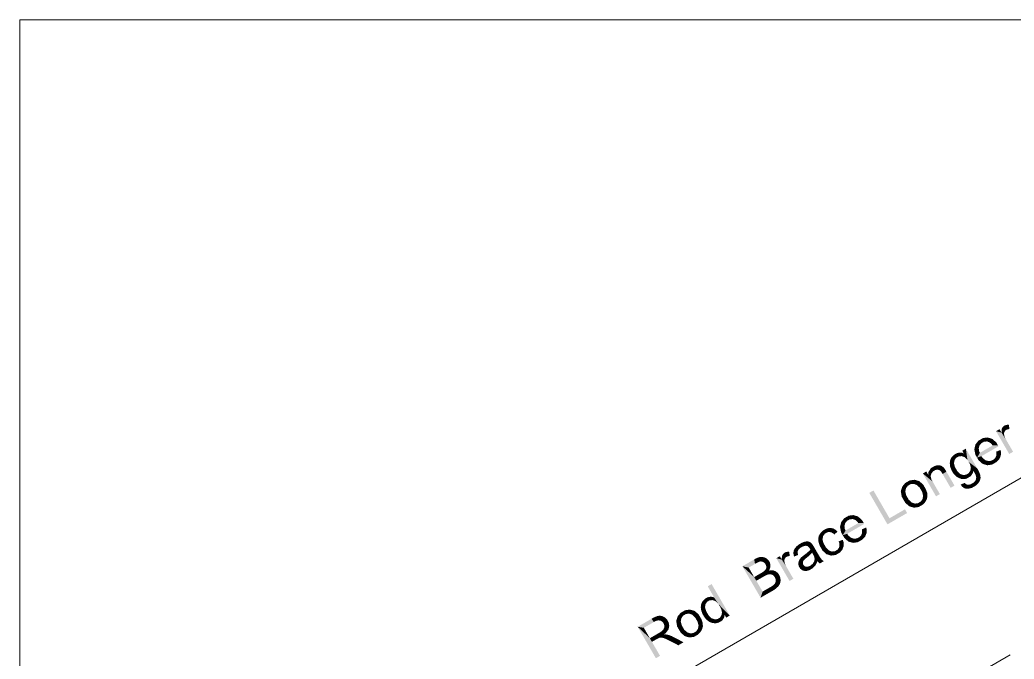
# Model space of a CAD drawing. Header units: millimetres. Extents: x 2 to 579, y 1 to 405.
# Drawn here: x 201.49 to 238.43, y 109.32 to 133.07 of the extents above; entities that cross this region are included whole.
import ezdxf

# ---------------------------------------------------------------- set-up
doc = ezdxf.new("R2010")
doc.units = ezdxf.units.MM
doc.linetypes.add('XKITLINE00', pattern=[0])
doc.layers.add('LinkedObject', color=7, linetype='Continuous', lineweight=0)

# ---------------------------------------------------------------- blocks, each defined once
blk = doc.blocks.new('*A4')
at = {"layer": 'LinkedObject'}
for points in [[(237.963, 117.738), (237.759, 117.792), (237.889, 117.867)], [(237.973, 117.883), (237.963, 117.738), (237.962, 117.797)], [(237.985, 117.909), (237.963, 117.738), (237.973, 117.883)], [(238.115, 117.825), (237.963, 117.738), (237.985, 117.909)], [(237.998, 117.936), (238.139, 117.838), (237.985, 117.909)], [(237.985, 117.909), (238.139, 117.838), (238.115, 117.825)], [(238.035, 117.977), (238.139, 117.838), (237.998, 117.936)], [(238.06, 117.991), (238.139, 117.838), (238.035, 117.977)], [(238.183, 118.031), (238.06, 117.991), (238.097, 118.012)], [(238.234, 118.03), (238.06, 117.991), (238.183, 118.031)], [(238.226, 117.868), (238.06, 117.991), (238.234, 118.03)], [(238.06, 117.991), (238.165, 117.853), (238.139, 117.838)], [(238.165, 117.853), (238.06, 117.991), (238.226, 117.868)], [(238.226, 117.868), (238.234, 118.03), (238.261, 117.868)], [(237.189, 117.487), (236.972, 117.205), (237.102, 117.437)], [(237.209, 117.341), (236.972, 117.205), (237.189, 117.487)], [(237.446, 117.559), (237.189, 117.487), (237.274, 117.537)], [(237.533, 117.532), (237.189, 117.487), (237.446, 117.559)], [(237.426, 117.411), (237.189, 117.487), (237.533, 117.532)], [(237.189, 117.487), (237.313, 117.402), (237.258, 117.37)], [(237.313, 117.402), (237.189, 117.487), (237.426, 117.411)], [(237.209, 117.341), (237.189, 117.487), (237.258, 117.37)], [(237.426, 117.411), (237.533, 117.532), (237.484, 117.39)], [(237.533, 117.532), (237.522, 117.376), (237.484, 117.39)], [(237.522, 117.376), (237.533, 117.532), (237.595, 117.311)], [(237.768, 117.374), (237.533, 117.532), (237.62, 117.505)], [(237.595, 117.311), (237.533, 117.532), (237.768, 117.374)], [(237.759, 117.792), (237.963, 117.738), (238.249, 116.944)], [(238.081, 117.786), (237.963, 117.738), (238.115, 117.825)], [(238.071, 117.761), (237.963, 117.738), (238.081, 117.786)], [(238.061, 117.736), (237.963, 117.738), (238.071, 117.761)], [(237.963, 117.738), (238.136, 117.471), (238.392, 117.027)], [(238.136, 117.471), (237.963, 117.738), (238.11, 117.516)], [(238.11, 117.516), (237.963, 117.738), (238.073, 117.607)], [(238.073, 117.607), (237.963, 117.738), (238.063, 117.652)], [(238.063, 117.652), (237.963, 117.738), (238.057, 117.682)], [(238.057, 117.682), (237.963, 117.738), (238.061, 117.736)], [(238.249, 116.944), (237.963, 117.738), (238.392, 117.027)], [(236.636, 117.143), (236.564, 116.964), (236.504, 117.067)], [(236.696, 116.729), (236.564, 116.964), (236.636, 117.143)], [(236.741, 116.652), (236.636, 117.143), (237.059, 116.411)], [(236.696, 116.729), (236.636, 117.143), (236.741, 116.652)], [(236.972, 117.205), (236.992, 116.916), (236.951, 117.114)], [(237.102, 117.437), (236.972, 117.205), (236.993, 117.296)], [(237.145, 117.26), (236.972, 117.205), (237.209, 117.341)], [(237.131, 117.208), (236.972, 117.205), (237.145, 117.26)], [(236.972, 117.205), (237.131, 117.208), (237.116, 117.155)], [(237.116, 117.155), (236.992, 116.916), (236.972, 117.205)], [(237.13, 117.045), (236.992, 116.916), (237.116, 117.155)], [(237.832, 117.262), (237.054, 116.81), (237.829, 117.269)], [(237.158, 116.988), (237.829, 117.269), (237.054, 116.81)], [(237.843, 117.243), (237.054, 116.81), (237.832, 117.262)], [(237.85, 117.23), (237.054, 116.81), (237.843, 117.243)], [(237.218, 116.865), (237.054, 116.81), (237.85, 117.23)], [(237.631, 117.261), (237.829, 117.269), (237.158, 116.988)], [(237.595, 117.311), (237.768, 117.374), (237.631, 117.261)], [(237.829, 117.269), (237.631, 117.261), (237.768, 117.374)], [(237.922, 117.096), (237.773, 116.973), (237.763, 117.028)], [(237.767, 116.882), (237.922, 117.096), (237.936, 116.882)], [(237.773, 116.973), (237.922, 117.096), (237.767, 116.882)], [(237.936, 116.882), (237.922, 117.096), (237.942, 117.021)], [(236.057, 116.722), (236.208, 116.658), (236.04, 116.606)], [(236.219, 116.716), (236.057, 116.722), (236.083, 116.774)], [(236.208, 116.658), (236.057, 116.722), (236.219, 116.716)], [(236.108, 116.826), (236.277, 116.801), (236.083, 116.774)], [(236.083, 116.774), (236.277, 116.801), (236.219, 116.716)], [(236.19, 116.91), (236.277, 116.801), (236.108, 116.826)], [(236.246, 116.943), (236.277, 116.801), (236.19, 116.91)], [(236.48, 116.996), (236.246, 116.943), (236.321, 116.986)], [(236.564, 116.964), (236.246, 116.943), (236.48, 116.996)], [(236.479, 116.866), (236.246, 116.943), (236.564, 116.964)], [(236.246, 116.943), (236.374, 116.857), (236.325, 116.829)], [(236.374, 116.857), (236.246, 116.943), (236.479, 116.866)], [(236.277, 116.801), (236.246, 116.943), (236.325, 116.829)], [(236.479, 116.866), (236.564, 116.964), (236.537, 116.846)], [(236.537, 116.846), (236.564, 116.964), (236.594, 116.827)], [(236.594, 116.827), (236.564, 116.964), (236.696, 116.729)], [(236.992, 116.916), (237.13, 117.045), (237.158, 116.988)], [(237.158, 116.988), (237.054, 116.81), (236.992, 116.916)], [(237.263, 116.798), (237.054, 116.81), (237.218, 116.865)], [(237.054, 116.81), (237.348, 116.552), (237.114, 116.706)], [(237.263, 116.798), (237.348, 116.552), (237.054, 116.81)], [(237.364, 116.714), (237.348, 116.552), (237.263, 116.798)], [(237.64, 116.725), (237.709, 116.607), (237.587, 116.695)], [(237.68, 116.748), (237.709, 116.607), (237.64, 116.725)], [(237.68, 116.748), (237.909, 116.819), (237.709, 116.607)], [(237.735, 116.808), (237.909, 116.819), (237.68, 116.748)], [(237.709, 116.607), (237.909, 116.819), (237.782, 116.65)], [(237.751, 116.845), (237.936, 116.882), (237.735, 116.808)], [(237.909, 116.819), (237.735, 116.808), (237.936, 116.882)], [(237.767, 116.882), (237.936, 116.882), (237.751, 116.845)], [(237.782, 116.65), (237.909, 116.819), (237.883, 116.756)], [(235.427, 116.469), (235.245, 116.271), (235.339, 116.418)], [(235.422, 116.301), (235.245, 116.271), (235.427, 116.469)], [(235.422, 116.301), (235.427, 116.469), (235.468, 116.327)], [(235.465, 116.491), (235.554, 116.36), (235.427, 116.469)], [(235.427, 116.469), (235.554, 116.36), (235.496, 116.344)], [(235.468, 116.327), (235.427, 116.469), (235.496, 116.344)], [(235.543, 116.518), (235.554, 116.36), (235.465, 116.491)], [(235.583, 116.522), (235.554, 116.36), (235.543, 116.518)], [(235.554, 116.36), (235.583, 116.522), (235.582, 116.359)], [(235.583, 116.522), (235.611, 116.358), (235.582, 116.359)], [(235.692, 116.519), (235.583, 116.522), (235.623, 116.527)], [(235.721, 116.506), (235.583, 116.522), (235.692, 116.519)], [(235.661, 116.341), (235.583, 116.522), (235.721, 116.506)], [(235.611, 116.358), (235.583, 116.522), (235.661, 116.341)], [(235.721, 116.506), (235.682, 116.324), (235.661, 116.341)], [(235.749, 116.493), (235.682, 116.324), (235.721, 116.506)], [(235.802, 116.452), (235.682, 116.324), (235.749, 116.493)], [(235.682, 116.324), (235.802, 116.452), (235.703, 116.307)], [(235.703, 116.307), (235.802, 116.452), (235.826, 116.425)], [(235.826, 116.425), (235.749, 116.246), (235.703, 116.307)], [(235.842, 116.408), (235.749, 116.246), (235.826, 116.425)], [(235.886, 116.34), (235.749, 116.246), (235.842, 116.408)], [(236.04, 116.606), (236.208, 116.658), (236.047, 116.542)], [(236.047, 116.542), (236.208, 116.658), (236.197, 116.599)], [(236.197, 116.599), (236.133, 116.293), (236.047, 116.542)], [(236.047, 116.542), (236.133, 116.293), (236.055, 116.478)], [(236.055, 116.478), (236.133, 116.293), (236.098, 116.353)], [(236.23, 116.465), (236.133, 116.293), (236.197, 116.599)], [(236.133, 116.293), (236.23, 116.465), (236.274, 116.388)], [(236.322, 116.305), (236.133, 116.293), (236.274, 116.388)], [(236.741, 116.652), (237.059, 116.411), (236.788, 116.57)], [(236.788, 116.57), (237.059, 116.411), (236.823, 116.432)], [(236.812, 116.374), (236.916, 116.322), (236.8, 116.317)], [(236.823, 116.432), (236.916, 116.322), (236.812, 116.374)], [(236.823, 116.432), (237.059, 116.411), (236.916, 116.322)], [(237.059, 116.411), (236.956, 116.252), (236.916, 116.322)], [(237.116, 116.312), (236.956, 116.252), (237.059, 116.411)], [(237.114, 116.706), (237.348, 116.552), (237.261, 116.577)], [(237.348, 116.552), (237.364, 116.714), (237.436, 116.526)], [(237.421, 116.697), (237.436, 116.526), (237.364, 116.714)], [(237.478, 116.681), (237.436, 116.526), (237.421, 116.697)], [(237.478, 116.681), (237.709, 116.607), (237.436, 116.526)], [(237.436, 116.526), (237.709, 116.607), (237.616, 116.554)], [(237.587, 116.695), (237.709, 116.607), (237.478, 116.681)], [(234.727, 115.988), (234.464, 115.912), (234.551, 115.963)], [(234.815, 115.963), (234.464, 115.912), (234.727, 115.988)], [(235.238, 116.174), (235.039, 116.22), (235.169, 116.295)], [(235.039, 116.22), (235.405, 115.918), (235.529, 115.372)], [(235.405, 115.918), (235.039, 116.22), (235.358, 116)], [(235.327, 116.129), (235.039, 116.22), (235.238, 116.174)], [(235.358, 116), (235.039, 116.22), (235.327, 116.129)], [(235.245, 116.271), (235.36, 116.226), (235.238, 116.174)], [(235.238, 116.174), (235.36, 116.226), (235.327, 116.129)], [(235.36, 116.226), (235.245, 116.271), (235.422, 116.301)], [(235.886, 116.34), (235.774, 116.202), (235.749, 116.246)], [(235.915, 116.29), (235.774, 116.202), (235.886, 116.34)], [(235.774, 116.202), (235.915, 116.29), (236.072, 115.687)], [(236.072, 115.687), (235.915, 116.29), (236.216, 115.77)], [(236.322, 116.305), (236.403, 116.046), (236.133, 116.293)], [(236.133, 116.293), (236.403, 116.046), (236.184, 116.205)], [(236.184, 116.205), (236.403, 116.046), (236.319, 116.081)], [(236.425, 116.203), (236.403, 116.046), (236.322, 116.305)], [(236.403, 116.046), (236.425, 116.203), (236.48, 116.184)], [(236.536, 116.164), (236.403, 116.046), (236.48, 116.184)], [(236.536, 116.164), (236.746, 116.076), (236.403, 116.046)], [(236.403, 116.046), (236.746, 116.076), (236.487, 116.01)], [(236.487, 116.01), (236.746, 116.076), (236.659, 116.025)], [(236.64, 116.174), (236.746, 116.076), (236.536, 116.164)], [(236.746, 116.076), (236.64, 116.174), (236.69, 116.203)], [(236.74, 116.231), (236.746, 116.076), (236.69, 116.203)], [(236.916, 116.322), (236.74, 116.231), (236.8, 116.317)], [(236.901, 116.239), (236.74, 116.231), (236.916, 116.322)], [(236.816, 116.116), (236.74, 116.231), (236.901, 116.239)], [(236.746, 116.076), (236.74, 116.231), (236.816, 116.116)], [(236.956, 116.252), (237.116, 116.312), (237.004, 116.158)], [(237.018, 116.015), (237.129, 115.904), (237.002, 115.979)], [(237.004, 116.158), (237.116, 116.312), (237.177, 116.161)], [(237.004, 116.158), (237.177, 116.161), (237.011, 116.133)], [(237.011, 116.133), (237.177, 116.161), (237.022, 116.091)], [(237.181, 116.108), (237.018, 116.015), (237.022, 116.091)], [(237.184, 116.055), (237.018, 116.015), (237.181, 116.108)], [(237.158, 115.953), (237.018, 116.015), (237.184, 116.055)], [(237.129, 115.904), (237.018, 116.015), (237.158, 115.953)], [(237.022, 116.091), (237.177, 116.161), (237.181, 116.108)], [(234.252, 115.665), (234.323, 115.241), (234.22, 115.57)], [(234.464, 115.912), (234.252, 115.665), (234.386, 115.867)], [(234.479, 115.762), (234.252, 115.665), (234.464, 115.912)], [(234.386, 115.867), (234.252, 115.665), (234.28, 115.743)], [(234.413, 115.67), (234.252, 115.665), (234.479, 115.762)], [(234.252, 115.665), (234.413, 115.67), (234.401, 115.61)], [(234.389, 115.549), (234.323, 115.241), (234.252, 115.665)], [(234.389, 115.549), (234.252, 115.665), (234.401, 115.61)], [(234.698, 115.835), (234.464, 115.912), (234.815, 115.963)], [(234.464, 115.912), (234.586, 115.824), (234.533, 115.793)], [(234.586, 115.824), (234.464, 115.912), (234.698, 115.835)], [(234.479, 115.762), (234.464, 115.912), (234.533, 115.793)], [(234.698, 115.835), (234.815, 115.963), (234.757, 115.815)], [(234.815, 115.963), (234.816, 115.795), (234.757, 115.815)], [(235.05, 115.812), (234.815, 115.963), (234.904, 115.938)], [(235.109, 115.711), (234.815, 115.963), (235.05, 115.812)], [(234.92, 115.697), (234.815, 115.963), (235.109, 115.711)], [(234.816, 115.795), (234.815, 115.963), (234.92, 115.697)], [(234.92, 115.697), (235.109, 115.711), (234.966, 115.618)], [(235.109, 115.711), (235.014, 115.535), (234.966, 115.618)], [(235.014, 115.535), (235.109, 115.711), (235.05, 115.391)], [(235.05, 115.391), (235.109, 115.711), (235.208, 115.425)], [(235.206, 115.486), (235.109, 115.711), (235.156, 115.629)], [(235.208, 115.425), (235.109, 115.711), (235.206, 115.486)], [(235.529, 115.372), (235.405, 115.918), (235.672, 115.455)], [(236.624, 115.842), (236.449, 115.812), (236.601, 115.872)], [(236.449, 115.812), (236.624, 115.842), (236.487, 115.743)], [(236.487, 115.743), (236.624, 115.842), (236.592, 115.666)], [(236.592, 115.666), (236.624, 115.842), (236.658, 115.659)], [(236.658, 115.659), (236.624, 115.842), (236.675, 115.809)], [(236.703, 115.806), (236.658, 115.659), (236.675, 115.809)], [(236.741, 115.802), (236.658, 115.659), (236.703, 115.806)], [(236.741, 115.802), (236.942, 115.732), (236.658, 115.659)], [(236.658, 115.659), (236.942, 115.732), (236.724, 115.652)], [(236.724, 115.652), (236.942, 115.732), (236.866, 115.688)], [(236.826, 115.824), (236.942, 115.732), (236.741, 115.802)], [(236.942, 115.732), (236.826, 115.824), (236.872, 115.851)], [(236.921, 115.88), (236.942, 115.732), (236.872, 115.851)], [(236.987, 115.944), (237.129, 115.904), (236.921, 115.88)], [(236.921, 115.88), (237.129, 115.904), (236.942, 115.732)], [(236.942, 115.732), (237.129, 115.904), (237.005, 115.769)], [(237.129, 115.904), (236.987, 115.944), (237.002, 115.979)], [(237.005, 115.769), (237.129, 115.904), (237.099, 115.855)], [(233.205, 115.589), (233.726, 114.331), (233.051, 115.5)], [(233.801, 114.558), (233.726, 114.331), (233.205, 115.589)], [(234.22, 115.57), (234.323, 115.241), (234.255, 115.358)], [(234.423, 115.407), (234.323, 115.241), (234.389, 115.549)], [(234.323, 115.241), (234.423, 115.407), (234.47, 115.326)], [(234.517, 115.244), (234.323, 115.241), (234.47, 115.326)], [(234.517, 115.244), (234.622, 114.976), (234.323, 115.241)], [(234.623, 115.143), (234.622, 114.976), (234.517, 115.244)], [(235.15, 115.198), (234.961, 115.177), (235.026, 115.268)], [(235.038, 115.33), (235.182, 115.25), (235.026, 115.268)], [(235.026, 115.268), (235.182, 115.25), (235.15, 115.198)], [(235.208, 115.425), (235.038, 115.33), (235.05, 115.391)], [(235.211, 115.364), (235.038, 115.33), (235.208, 115.425)], [(235.182, 115.25), (235.038, 115.33), (235.211, 115.364)], [(234.456, 114.752), (233.801, 114.558), (234.376, 114.89)], [(234.323, 115.241), (234.622, 114.976), (234.385, 115.134)], [(234.385, 115.134), (234.622, 114.976), (234.535, 115.001)], [(234.622, 114.976), (234.623, 115.143), (234.682, 115.123)], [(234.741, 115.103), (234.622, 114.976), (234.682, 115.123)], [(234.741, 115.103), (234.975, 115.028), (234.622, 114.976)], [(234.622, 114.976), (234.975, 115.028), (234.71, 114.95)], [(234.71, 114.95), (234.975, 115.028), (234.887, 114.976)], [(234.853, 115.115), (234.975, 115.028), (234.741, 115.103)], [(234.975, 115.028), (234.853, 115.115), (234.907, 115.146)], [(234.961, 115.177), (234.975, 115.028), (234.907, 115.146)], [(235.118, 115.145), (234.961, 115.177), (235.15, 115.198)], [(235.031, 115.06), (234.961, 115.177), (235.118, 115.145)], [(234.975, 115.028), (234.961, 115.177), (235.031, 115.06)], [(232.201, 114.604), (231.984, 114.322), (232.113, 114.554)], [(232.221, 114.458), (231.984, 114.322), (232.201, 114.604)], [(232.113, 114.554), (231.984, 114.322), (232.005, 114.412)], [(232.457, 114.676), (232.201, 114.604), (232.285, 114.653)], [(232.545, 114.649), (232.201, 114.604), (232.457, 114.676)], [(232.437, 114.528), (232.201, 114.604), (232.545, 114.649)], [(232.201, 114.604), (232.324, 114.518), (232.27, 114.487)], [(232.324, 114.518), (232.201, 114.604), (232.437, 114.528)], [(232.221, 114.458), (232.201, 114.604), (232.27, 114.487)], [(232.437, 114.528), (232.545, 114.649), (232.495, 114.507)], [(232.545, 114.649), (232.533, 114.493), (232.495, 114.507)], [(232.533, 114.493), (232.545, 114.649), (232.606, 114.428)], [(232.78, 114.491), (232.545, 114.649), (232.632, 114.622)], [(232.606, 114.428), (232.545, 114.649), (232.78, 114.491)], [(233.726, 114.331), (233.801, 114.558), (234.456, 114.752)], [(231.581, 114.2), (231.38, 114.13), (231.448, 114.17)], [(231.645, 114.19), (231.38, 114.13), (231.581, 114.2)], [(231.563, 114.049), (231.38, 114.13), (231.645, 114.19)], [(231.563, 114.049), (231.645, 114.19), (231.601, 114.042)], [(231.645, 114.19), (231.638, 114.035), (231.601, 114.042)], [(231.638, 114.035), (231.645, 114.19), (231.711, 113.991)], [(231.823, 114.113), (231.645, 114.19), (231.709, 114.18)], [(231.872, 114.056), (231.645, 114.19), (231.823, 114.113)], [(231.711, 113.991), (231.645, 114.19), (231.872, 114.056)], [(231.984, 114.322), (232.004, 114.033), (231.963, 114.231)], [(232.157, 114.377), (231.984, 114.322), (232.221, 114.458)], [(232.142, 114.325), (231.984, 114.322), (232.157, 114.377)], [(231.984, 114.322), (232.142, 114.325), (232.128, 114.272)], [(232.128, 114.272), (232.004, 114.033), (231.984, 114.322)], [(232.141, 114.162), (232.004, 114.033), (232.128, 114.272)], [(232.004, 114.033), (232.141, 114.162), (232.17, 114.105)], [(232.844, 114.379), (232.066, 113.926), (232.84, 114.386)], [(232.17, 114.105), (232.84, 114.386), (232.066, 113.926)], [(232.855, 114.36), (232.066, 113.926), (232.844, 114.379)], [(232.861, 114.347), (232.066, 113.926), (232.855, 114.36)], [(232.23, 113.982), (232.066, 113.926), (232.861, 114.347)], [(232.642, 114.378), (232.84, 114.386), (232.17, 114.105)], [(232.606, 114.428), (232.78, 114.491), (232.642, 114.378)], [(232.84, 114.386), (232.642, 114.378), (232.78, 114.491)], [(232.934, 114.213), (232.784, 114.09), (232.774, 114.145)], [(232.778, 113.998), (232.934, 114.213), (232.947, 113.999)], [(232.784, 114.09), (232.934, 114.213), (232.778, 113.998)], [(232.947, 113.999), (232.934, 114.213), (232.954, 114.137)], [(231.176, 113.909), (231.323, 113.836), (231.152, 113.792)], [(231.152, 113.792), (231.323, 113.836), (231.159, 113.728)], [(231.159, 113.728), (231.323, 113.836), (231.311, 113.777)], [(231.311, 113.777), (231.252, 113.462), (231.159, 113.728)], [(231.334, 113.894), (231.176, 113.909), (231.208, 113.962)], [(231.323, 113.836), (231.176, 113.909), (231.334, 113.894)], [(231.239, 114.014), (231.399, 113.984), (231.208, 113.962)], [(231.208, 113.962), (231.399, 113.984), (231.334, 113.894)], [(231.325, 114.098), (231.399, 113.984), (231.239, 114.014)], [(231.348, 113.635), (231.252, 113.462), (231.311, 113.777)], [(231.38, 114.13), (231.399, 113.984), (231.325, 114.098)], [(231.38, 114.13), (231.489, 114.036), (231.453, 114.015)], [(231.489, 114.036), (231.38, 114.13), (231.563, 114.049)], [(231.399, 113.984), (231.38, 114.13), (231.453, 114.015)], [(231.711, 113.991), (231.872, 114.056), (231.745, 113.954)], [(232.17, 114.105), (232.066, 113.926), (232.004, 114.033)], [(232.274, 113.915), (232.066, 113.926), (232.23, 113.982)], [(232.066, 113.926), (232.36, 113.668), (232.125, 113.823)], [(232.274, 113.915), (232.36, 113.668), (232.066, 113.926)], [(232.125, 113.823), (232.36, 113.668), (232.272, 113.694)], [(232.375, 113.831), (232.36, 113.668), (232.274, 113.915)], [(232.36, 113.668), (232.375, 113.831), (232.447, 113.643)], [(232.432, 113.814), (232.447, 113.643), (232.375, 113.831)], [(232.489, 113.797), (232.447, 113.643), (232.432, 113.814)], [(232.489, 113.797), (232.72, 113.724), (232.447, 113.643)], [(232.599, 113.812), (232.72, 113.724), (232.489, 113.797)], [(232.652, 113.842), (232.72, 113.724), (232.599, 113.812)], [(232.691, 113.865), (232.72, 113.724), (232.652, 113.842)], [(232.691, 113.865), (232.921, 113.936), (232.72, 113.724)], [(232.747, 113.925), (232.921, 113.936), (232.691, 113.865)], [(232.72, 113.724), (232.921, 113.936), (232.794, 113.767)], [(232.762, 113.962), (232.947, 113.999), (232.747, 113.925)], [(232.921, 113.936), (232.747, 113.925), (232.947, 113.999)], [(232.778, 113.998), (232.947, 113.999), (232.762, 113.962)], [(232.794, 113.767), (232.921, 113.936), (232.894, 113.873)], [(230.28, 113.435), (230.421, 113.393), (230.242, 113.355)], [(230.313, 113.474), (230.421, 113.393), (230.28, 113.435)], [(230.433, 113.583), (230.313, 113.474), (230.346, 113.512)], [(230.485, 113.454), (230.313, 113.474), (230.433, 113.583)], [(230.421, 113.393), (230.313, 113.474), (230.485, 113.454)], [(230.488, 113.614), (230.59, 113.514), (230.433, 113.583)], [(230.485, 113.454), (230.433, 113.583), (230.536, 113.483)], [(230.536, 113.483), (230.433, 113.583), (230.59, 113.514)], [(230.679, 113.691), (230.488, 113.614), (230.638, 113.684)], [(230.686, 113.537), (230.488, 113.614), (230.679, 113.691)], [(230.638, 113.684), (230.488, 113.614), (230.542, 113.646)], [(230.59, 113.514), (230.488, 113.614), (230.686, 113.537)], [(230.789, 113.694), (230.679, 113.691), (230.72, 113.698)], [(230.816, 113.684), (230.679, 113.691), (230.789, 113.694)], [(230.686, 113.537), (230.679, 113.691), (230.727, 113.529)], [(230.727, 113.529), (230.679, 113.691), (230.758, 113.523)], [(230.679, 113.691), (230.814, 113.473), (230.758, 113.523)], [(230.816, 113.684), (230.814, 113.473), (230.679, 113.691)], [(230.843, 113.674), (230.814, 113.473), (230.816, 113.684)], [(230.893, 113.638), (230.814, 113.473), (230.843, 113.674)], [(230.917, 113.612), (230.814, 113.473), (230.893, 113.638)], [(230.814, 113.473), (230.917, 113.612), (230.931, 113.596)], [(230.814, 113.473), (230.931, 113.596), (230.839, 113.429)], [(230.839, 113.429), (230.931, 113.596), (230.841, 113.425)], [(230.841, 113.425), (230.931, 113.596), (230.852, 113.406)], [(230.852, 113.406), (230.931, 113.596), (230.86, 113.391)], [(230.86, 113.391), (230.931, 113.596), (230.925, 113.279)], [(230.973, 113.532), (230.925, 113.279), (230.931, 113.596)], [(231.001, 113.484), (230.925, 113.279), (230.973, 113.532)], [(231.001, 113.484), (230.955, 113.226), (230.925, 113.279)], [(231.111, 113.293), (230.955, 113.226), (231.001, 113.484)], [(231.159, 113.728), (231.252, 113.462), (231.166, 113.663)], [(231.166, 113.663), (231.252, 113.462), (231.212, 113.53)], [(231.252, 113.462), (231.348, 113.635), (231.397, 113.551)], [(231.446, 113.465), (231.252, 113.462), (231.397, 113.551)], [(231.446, 113.465), (231.546, 113.197), (231.252, 113.462)], [(231.252, 113.462), (231.546, 113.197), (231.313, 113.356)], [(231.551, 113.36), (231.546, 113.197), (231.446, 113.465)], [(231.862, 113.386), (232.076, 113.462), (231.89, 113.245)], [(231.918, 113.453), (232.076, 113.462), (231.862, 113.386)], [(231.89, 113.245), (232.076, 113.462), (231.96, 113.285)], [(232.063, 113.759), (231.934, 113.638), (231.91, 113.696)], [(232.076, 113.462), (231.918, 113.453), (231.931, 113.495)], [(231.944, 113.537), (232.076, 113.462), (231.931, 113.495)], [(231.934, 113.638), (232.063, 113.759), (231.944, 113.537)], [(231.944, 113.537), (232.063, 113.759), (232.076, 113.462)], [(231.96, 113.285), (232.076, 113.462), (232.053, 113.393)], [(232.1, 113.531), (232.063, 113.759), (232.093, 113.679)], [(232.076, 113.462), (232.063, 113.759), (232.1, 113.531)], [(232.447, 113.643), (232.72, 113.724), (232.627, 113.67)], [(228.804, 112.861), (228.336, 112.774), (228.775, 113.028)], [(228.842, 113.067), (228.961, 112.941), (228.775, 113.028)], [(228.775, 113.028), (228.961, 112.941), (228.867, 112.897)], [(228.804, 112.861), (228.775, 113.028), (228.867, 112.897)], [(228.959, 113.111), (228.961, 112.941), (228.842, 113.067)], [(229.022, 112.954), (228.959, 113.111), (229.01, 113.117)], [(228.961, 112.941), (228.959, 113.111), (228.992, 112.948)], [(228.992, 112.948), (228.959, 113.111), (229.022, 112.954)], [(229.061, 113.122), (229.08, 112.947), (229.01, 113.117)], [(229.01, 113.117), (229.08, 112.947), (229.022, 112.954)], [(229.156, 113.104), (229.08, 112.947), (229.061, 113.122)], [(229.2, 113.081), (229.08, 112.947), (229.156, 113.104)], [(229.08, 112.947), (229.2, 113.081), (229.106, 112.933)], [(229.2, 113.081), (229.133, 112.919), (229.106, 112.933)], [(229.133, 112.919), (229.2, 113.081), (229.177, 112.876)], [(229.177, 112.876), (229.2, 113.081), (229.335, 112.953)], [(229.312, 112.993), (229.2, 113.081), (229.244, 113.057)], [(229.335, 112.953), (229.2, 113.081), (229.312, 112.993)], [(229.801, 113.021), (229.597, 113.074), (229.727, 113.149)], [(229.597, 113.074), (229.801, 113.021), (230.087, 112.227)], [(229.811, 113.166), (229.801, 113.021), (229.8, 113.08)], [(229.823, 113.192), (229.801, 113.021), (229.811, 113.166)], [(229.953, 113.107), (229.801, 113.021), (229.823, 113.192)], [(229.92, 113.069), (229.801, 113.021), (229.953, 113.107)], [(229.909, 113.044), (229.801, 113.021), (229.92, 113.069)], [(229.899, 113.019), (229.801, 113.021), (229.909, 113.044)], [(229.836, 113.218), (229.977, 113.121), (229.823, 113.192)], [(229.823, 113.192), (229.977, 113.121), (229.953, 113.107)], [(229.874, 113.259), (229.977, 113.121), (229.836, 113.218)], [(229.899, 113.274), (229.977, 113.121), (229.874, 113.259)], [(230.021, 113.314), (229.899, 113.274), (229.935, 113.295)], [(230.072, 113.313), (229.899, 113.274), (230.021, 113.314)], [(230.064, 113.151), (229.899, 113.274), (230.072, 113.313)], [(229.899, 113.274), (230.003, 113.136), (229.977, 113.121)], [(230.003, 113.136), (229.899, 113.274), (230.064, 113.151)], [(230.064, 113.151), (230.072, 113.313), (230.099, 113.151)], [(230.236, 113.315), (230.257, 113.133), (230.23, 113.275)], [(230.23, 113.275), (230.257, 113.133), (230.24, 113.184)], [(230.407, 113.362), (230.236, 113.315), (230.421, 113.393)], [(230.242, 113.355), (230.421, 113.393), (230.236, 113.315)], [(230.393, 113.33), (230.236, 113.315), (230.407, 113.362)], [(230.393, 113.33), (230.257, 113.133), (230.236, 113.315)], [(230.394, 113.247), (230.257, 113.133), (230.393, 113.33)], [(230.257, 113.133), (230.394, 113.247), (230.408, 113.196)], [(230.494, 113.074), (230.6, 112.97), (230.456, 113.021)], [(230.518, 113.099), (230.6, 112.97), (230.494, 113.074)], [(230.536, 113.117), (230.628, 113.007), (230.518, 113.099)], [(230.6, 112.97), (230.518, 113.099), (230.614, 112.989)], [(230.614, 112.989), (230.518, 113.099), (230.628, 113.007)], [(230.593, 113.164), (230.682, 113.058), (230.536, 113.117)], [(230.536, 113.117), (230.682, 113.058), (230.628, 113.007)], [(230.633, 113.194), (230.722, 113.09), (230.593, 113.164)], [(230.593, 113.164), (230.722, 113.09), (230.682, 113.058)], [(230.714, 113.255), (230.794, 113.146), (230.633, 113.194)], [(230.633, 113.194), (230.794, 113.146), (230.722, 113.09)], [(230.827, 113.353), (230.925, 113.279), (230.714, 113.255)], [(230.714, 113.255), (230.925, 113.279), (230.794, 113.146)], [(230.794, 113.146), (230.925, 113.279), (230.896, 113.241)], [(230.86, 113.391), (230.925, 113.279), (230.827, 113.353)], [(231.111, 113.293), (230.983, 113.179), (230.955, 113.226)], [(231.247, 113.069), (231.123, 112.965), (230.978, 112.915)], [(231, 112.952), (231.247, 113.069), (230.978, 112.915)], [(230.983, 113.179), (231.111, 113.293), (231.013, 113.1)], [(231, 112.952), (231.169, 113.193), (231.247, 113.069)], [(231.018, 113.029), (231.169, 113.193), (231, 112.952)], [(231.013, 113.1), (231.111, 113.293), (231.169, 113.193)], [(231.169, 113.193), (231.015, 113.069), (231.013, 113.1)], [(231.015, 113.069), (231.169, 113.193), (231.018, 113.029)], [(231.123, 112.965), (231.247, 113.069), (231.143, 112.937)], [(231.143, 112.937), (231.247, 113.069), (231.267, 113.045)], [(231.267, 113.045), (231.188, 112.893), (231.143, 112.937)], [(231.287, 113.021), (231.188, 112.893), (231.267, 113.045)], [(231.313, 113.356), (231.546, 113.197), (231.46, 113.223)], [(231.546, 113.197), (231.551, 113.36), (231.605, 113.341)], [(231.66, 113.321), (231.546, 113.197), (231.605, 113.341)], [(231.66, 113.321), (231.89, 113.245), (231.546, 113.197)], [(231.546, 113.197), (231.89, 113.245), (231.631, 113.171)], [(231.631, 113.171), (231.89, 113.245), (231.804, 113.194)], [(231.768, 113.331), (231.89, 113.245), (231.66, 113.321)], [(231.89, 113.245), (231.768, 113.331), (231.82, 113.362)], [(231.862, 113.386), (231.89, 113.245), (231.82, 113.362)], [(228.57, 112.726), (228.336, 112.774), (228.804, 112.861)], [(228.336, 112.774), (228.854, 112.235), (229.011, 111.606)], [(228.774, 112.373), (228.854, 112.235), (228.336, 112.774)], [(228.336, 112.774), (228.57, 112.726), (228.774, 112.373)], [(229.335, 112.953), (229.194, 112.847), (229.177, 112.876)], [(229.192, 112.644), (229.376, 112.788), (229.344, 112.655)], [(229.219, 112.699), (229.376, 112.788), (229.192, 112.644)], [(229.194, 112.847), (229.335, 112.953), (229.211, 112.816)], [(229.211, 112.816), (229.335, 112.953), (229.226, 112.757)], [(229.223, 112.728), (229.376, 112.788), (229.219, 112.699)], [(229.376, 112.788), (229.223, 112.728), (229.226, 112.757)], [(229.226, 112.757), (229.335, 112.953), (229.376, 112.788)], [(229.377, 112.833), (229.335, 112.953), (229.357, 112.916)], [(229.376, 112.788), (229.335, 112.953), (229.377, 112.833)], [(229.344, 112.655), (229.376, 112.788), (229.375, 112.744)], [(229.801, 113.021), (229.974, 112.754), (230.23, 112.31)], [(229.974, 112.754), (229.801, 113.021), (229.948, 112.799)], [(229.948, 112.799), (229.801, 113.021), (229.911, 112.89)], [(229.911, 112.89), (229.801, 113.021), (229.901, 112.935)], [(229.901, 112.935), (229.801, 113.021), (229.895, 112.964)], [(229.895, 112.964), (229.801, 113.021), (229.899, 113.019)], [(230.087, 112.227), (229.801, 113.021), (230.23, 112.31)], [(230.428, 112.964), (230.584, 112.909), (230.415, 112.901)], [(230.415, 112.901), (230.584, 112.909), (230.416, 112.867)], [(230.416, 112.867), (230.584, 112.909), (230.583, 112.888)], [(230.583, 112.888), (230.453, 112.737), (230.416, 112.867)], [(230.416, 112.867), (230.453, 112.737), (230.416, 112.833)], [(230.416, 112.833), (230.453, 112.737), (230.435, 112.768)], [(230.585, 112.93), (230.428, 112.964), (230.442, 112.992)], [(230.584, 112.909), (230.428, 112.964), (230.585, 112.93)], [(230.456, 113.021), (230.6, 112.97), (230.442, 112.992)], [(230.442, 112.992), (230.6, 112.97), (230.585, 112.93)], [(230.593, 112.848), (230.453, 112.737), (230.583, 112.888)], [(230.453, 112.737), (230.593, 112.848), (230.604, 112.83)], [(230.62, 112.801), (230.453, 112.737), (230.604, 112.83)], [(230.453, 112.737), (230.62, 112.801), (230.484, 112.684)], [(230.484, 112.684), (230.62, 112.801), (230.571, 112.619)], [(230.571, 112.619), (230.62, 112.801), (230.629, 112.606)], [(230.629, 112.606), (230.62, 112.801), (230.67, 112.765)], [(230.67, 112.765), (230.686, 112.594), (230.629, 112.606)], [(230.703, 112.759), (230.686, 112.594), (230.67, 112.765)], [(230.735, 112.752), (230.686, 112.594), (230.703, 112.759)], [(230.686, 112.594), (230.735, 112.752), (230.812, 112.622)], [(230.882, 112.662), (230.735, 112.752), (230.81, 112.77)], [(230.812, 112.622), (230.735, 112.752), (230.882, 112.662)], [(230.852, 112.794), (230.924, 112.686), (230.81, 112.77)], [(230.81, 112.77), (230.924, 112.686), (230.882, 112.662)], [(230.893, 112.818), (230.924, 112.686), (230.852, 112.794)], [(231.024, 112.781), (230.893, 112.818), (230.956, 112.879)], [(230.995, 112.746), (230.893, 112.818), (231.024, 112.781)], [(230.924, 112.686), (230.893, 112.818), (230.995, 112.746)], [(231.123, 112.965), (230.956, 112.879), (230.978, 112.915)], [(231.102, 112.908), (230.956, 112.879), (231.123, 112.965)], [(231.053, 112.816), (230.956, 112.879), (231.102, 112.908)], [(231.024, 112.781), (230.956, 112.879), (231.053, 112.816)], [(231.287, 113.021), (231.212, 112.878), (231.188, 112.893)], [(231.334, 112.981), (231.212, 112.878), (231.287, 113.021)], [(231.212, 112.878), (231.334, 112.981), (231.362, 112.964)], [(229.124, 112.391), (228.774, 112.373), (229.027, 112.519)], [(228.854, 112.235), (228.774, 112.373), (229.124, 112.391)], [(229.18, 112.424), (229.027, 112.519), (229.079, 112.549)], [(229.124, 112.391), (229.027, 112.519), (229.18, 112.424)], [(229.079, 112.549), (229.315, 112.611), (229.18, 112.424)], [(229.149, 112.598), (229.315, 112.611), (229.079, 112.549)], [(229.167, 112.618), (229.344, 112.655), (229.149, 112.598)], [(229.315, 112.611), (229.149, 112.598), (229.344, 112.655)], [(229.192, 112.644), (229.344, 112.655), (229.167, 112.618)], [(229.18, 112.424), (229.315, 112.611), (229.272, 112.463)], [(229.315, 112.611), (229.342, 112.478), (229.272, 112.463)], [(229.489, 112.62), (229.315, 112.611), (229.377, 112.626)], [(229.409, 112.471), (229.315, 112.611), (229.489, 112.62)], [(229.342, 112.478), (229.315, 112.611), (229.409, 112.471)], [(229.409, 112.471), (229.489, 112.62), (229.44, 112.457)], [(229.44, 112.457), (229.489, 112.62), (229.47, 112.443)], [(229.47, 112.443), (229.489, 112.62), (229.539, 112.599)], [(229.539, 112.599), (229.52, 112.395), (229.47, 112.443)], [(229.589, 112.578), (229.52, 112.395), (229.539, 112.599)], [(229.669, 112.505), (229.52, 112.395), (229.589, 112.578)], [(229.698, 112.454), (229.52, 112.395), (229.669, 112.505)], [(229.52, 112.395), (229.698, 112.454), (229.539, 112.363)], [(229.698, 112.454), (229.555, 112.335), (229.539, 112.363)], [(229.555, 112.335), (229.698, 112.454), (229.572, 112.279)], [(229.572, 112.279), (229.698, 112.454), (229.752, 112.282)], [(229.749, 112.327), (229.698, 112.454), (229.722, 112.413)], [(229.752, 112.282), (229.698, 112.454), (229.749, 112.327)], [(227.192, 112.113), (227.29, 111.61), (227.048, 112.03)], [(227.192, 112.113), (227.449, 111.366), (227.29, 111.61)], [(227.449, 111.366), (227.192, 112.113), (227.867, 110.944)], [(229.011, 111.606), (228.854, 112.235), (229.086, 111.833)], [(229.378, 112.001), (229.457, 111.863), (229.086, 111.833)], [(229.415, 112.023), (229.513, 111.895), (229.378, 112.001)], [(229.378, 112.001), (229.513, 111.895), (229.457, 111.863)], [(229.466, 112.056), (229.601, 111.96), (229.415, 112.023)], [(229.415, 112.023), (229.601, 111.96), (229.513, 111.895)], [(229.48, 112.068), (229.601, 111.96), (229.466, 112.056)], [(229.634, 111.992), (229.48, 112.068), (229.504, 112.088)], [(229.601, 111.96), (229.48, 112.068), (229.634, 111.992)], [(229.54, 112.13), (229.714, 112.089), (229.504, 112.088)], [(229.504, 112.088), (229.714, 112.089), (229.634, 111.992)], [(229.729, 112.123), (229.54, 112.13), (229.563, 112.173)], [(229.714, 112.089), (229.54, 112.13), (229.729, 112.123)], [(229.573, 112.223), (229.743, 112.157), (229.563, 112.173)], [(229.563, 112.173), (229.743, 112.157), (229.729, 112.123)], [(229.752, 112.282), (229.573, 112.223), (229.572, 112.279)], [(229.755, 112.236), (229.573, 112.223), (229.752, 112.282)], [(229.743, 112.157), (229.573, 112.223), (229.755, 112.236)], [(229.634, 111.992), (229.714, 112.089), (229.667, 112.024)], [(226.938, 111.562), (227.025, 111.454), (226.859, 111.48)], [(226.99, 111.593), (227.025, 111.454), (226.938, 111.562)], [(227.028, 111.615), (227.122, 111.51), (226.99, 111.593)], [(226.99, 111.593), (227.122, 111.51), (227.073, 111.481)], [(227.025, 111.454), (226.99, 111.593), (227.073, 111.481)], [(227.105, 111.638), (227.122, 111.51), (227.028, 111.615)], [(227.144, 111.639), (227.122, 111.51), (227.105, 111.638)], [(227.144, 111.639), (227.228, 111.517), (227.122, 111.51)], [(227.184, 111.64), (227.228, 111.517), (227.144, 111.639)], [(227.257, 111.626), (227.228, 111.517), (227.184, 111.64)], [(227.29, 111.61), (227.228, 111.517), (227.257, 111.626)], [(227.228, 111.517), (227.29, 111.61), (227.285, 111.496)], [(227.285, 111.496), (227.29, 111.61), (227.341, 111.474)], [(227.29, 111.61), (227.449, 111.366), (227.341, 111.474)], [(229.086, 111.833), (229.457, 111.863), (229.011, 111.606)], [(226.807, 111.377), (226.958, 111.311), (226.789, 111.261)], [(226.789, 111.261), (226.958, 111.311), (226.798, 111.197)], [(226.798, 111.197), (226.958, 111.311), (226.948, 111.253)], [(226.948, 111.253), (226.889, 110.943), (226.798, 111.197)], [(226.798, 111.197), (226.889, 110.943), (226.807, 111.133)], [(226.967, 111.369), (226.807, 111.377), (226.833, 111.429)], [(226.958, 111.311), (226.807, 111.377), (226.967, 111.369)], [(226.859, 111.48), (227.025, 111.454), (226.833, 111.429)], [(226.833, 111.429), (227.025, 111.454), (226.967, 111.369)], [(226.987, 111.112), (226.889, 110.943), (226.948, 111.253)], [(227.449, 111.366), (227.867, 110.944), (227.499, 111.279)], [(227.499, 111.279), (227.867, 110.944), (227.544, 111.2)], [(227.544, 111.2), (227.867, 110.944), (227.579, 111.064)], [(225.044, 110.7), (224.446, 110.526), (224.963, 110.825)], [(225.219, 110.931), (224.963, 110.825), (225.169, 110.923)], [(225.219, 110.766), (224.963, 110.825), (225.219, 110.931)], [(225.169, 110.923), (224.963, 110.825), (225.041, 110.87)], [(224.963, 110.825), (225.109, 110.738), (225.044, 110.7)], [(225.109, 110.738), (224.963, 110.825), (225.219, 110.766)], [(225.268, 110.938), (225.265, 110.757), (225.219, 110.931)], [(225.219, 110.931), (225.265, 110.757), (225.219, 110.766)], [(225.265, 110.757), (225.268, 110.938), (225.31, 110.747)], [(225.413, 110.895), (225.268, 110.938), (225.365, 110.92)], [(225.31, 110.747), (225.268, 110.938), (225.413, 110.895)], [(225.413, 110.895), (225.38, 110.696), (225.31, 110.747)], [(225.46, 110.869), (225.38, 110.696), (225.413, 110.895)], [(225.535, 110.795), (225.38, 110.696), (225.46, 110.869)], [(225.909, 110.843), (225.98, 110.419), (225.877, 110.748)], [(226.121, 111.09), (225.909, 110.843), (226.043, 111.045)], [(226.136, 110.94), (225.909, 110.843), (226.121, 111.09)], [(226.043, 111.045), (225.909, 110.843), (225.937, 110.921)], [(226.07, 110.848), (225.909, 110.843), (226.136, 110.94)], [(225.909, 110.843), (226.07, 110.848), (226.058, 110.788)], [(226.046, 110.727), (225.98, 110.419), (225.909, 110.843)], [(226.046, 110.727), (225.909, 110.843), (226.058, 110.788)], [(226.384, 111.166), (226.121, 111.09), (226.208, 111.141)], [(226.472, 111.141), (226.121, 111.09), (226.384, 111.166)], [(226.355, 111.013), (226.121, 111.09), (226.472, 111.141)], [(226.121, 111.09), (226.243, 111.002), (226.19, 110.971)], [(226.243, 111.002), (226.121, 111.09), (226.355, 111.013)], [(226.136, 110.94), (226.121, 111.09), (226.19, 110.971)], [(226.355, 111.013), (226.472, 111.141), (226.414, 110.993)], [(226.472, 111.141), (226.473, 110.973), (226.414, 110.993)], [(226.707, 110.99), (226.472, 111.141), (226.561, 111.116)], [(226.766, 110.889), (226.472, 111.141), (226.707, 110.99)], [(226.577, 110.875), (226.472, 111.141), (226.766, 110.889)], [(226.473, 110.973), (226.472, 111.141), (226.577, 110.875)], [(226.577, 110.875), (226.766, 110.889), (226.623, 110.796)], [(226.766, 110.889), (226.671, 110.713), (226.623, 110.796)], [(226.671, 110.713), (226.766, 110.889), (226.707, 110.569)], [(226.707, 110.569), (226.766, 110.889), (226.865, 110.603)], [(226.863, 110.664), (226.766, 110.889), (226.813, 110.807)], [(226.865, 110.603), (226.766, 110.889), (226.863, 110.664)], [(226.807, 111.133), (226.889, 110.943), (226.852, 111.006)], [(226.889, 110.943), (226.987, 111.112), (227.036, 111.028)], [(227.083, 110.947), (226.889, 110.943), (227.036, 111.028)], [(226.889, 110.943), (227.083, 110.947), (226.926, 110.878)], [(226.926, 110.878), (227.083, 110.947), (227.016, 110.776)], [(227.016, 110.776), (227.083, 110.947), (227.068, 110.74)], [(227.068, 110.74), (227.083, 110.947), (227.187, 110.845)], [(227.187, 110.845), (227.231, 110.663), (227.068, 110.74)], [(227.245, 110.825), (227.231, 110.663), (227.187, 110.845)], [(227.231, 110.663), (227.245, 110.825), (227.29, 110.66)], [(227.29, 110.66), (227.245, 110.825), (227.302, 110.804)], [(227.407, 110.811), (227.508, 110.712), (227.302, 110.804)], [(227.508, 110.712), (227.407, 110.811), (227.453, 110.838)], [(227.5, 110.865), (227.508, 110.712), (227.453, 110.838)], [(227.5, 110.865), (227.672, 110.975), (227.508, 110.712)], [(227.558, 110.949), (227.672, 110.975), (227.5, 110.865)], [(227.508, 110.712), (227.672, 110.975), (227.586, 110.757)], [(227.672, 110.975), (227.558, 110.949), (227.569, 111.007)], [(227.579, 111.064), (227.672, 110.975), (227.569, 111.007)], [(227.579, 111.064), (227.867, 110.944), (227.672, 110.975)], [(227.586, 110.757), (227.672, 110.975), (227.668, 110.888)], [(227.672, 110.975), (227.867, 110.944), (227.734, 110.867)], [(224.675, 110.487), (224.446, 110.526), (225.044, 110.7)], [(224.898, 110.1), (225.122, 109.357), (224.446, 110.526)], [(224.446, 110.526), (224.675, 110.487), (224.898, 110.1)], [(225.383, 110.409), (225.604, 110.49), (225.36, 110.381)], [(225.588, 110.424), (225.36, 110.381), (225.604, 110.49)], [(225.563, 110.746), (225.38, 110.696), (225.535, 110.795)], [(225.38, 110.696), (225.563, 110.746), (225.404, 110.655)], [(225.407, 110.438), (225.604, 110.49), (225.383, 110.409)], [(225.563, 110.746), (225.42, 110.627), (225.404, 110.655)], [(225.604, 110.49), (225.407, 110.438), (225.432, 110.499)], [(225.42, 110.627), (225.563, 110.746), (225.435, 110.565)], [(225.433, 110.532), (225.604, 110.49), (225.432, 110.499)], [(225.435, 110.565), (225.604, 110.49), (225.433, 110.532)], [(225.435, 110.565), (225.563, 110.746), (225.604, 110.49)], [(225.619, 110.556), (225.563, 110.746), (225.599, 110.684)], [(225.604, 110.49), (225.563, 110.746), (225.619, 110.556)], [(225.877, 110.748), (225.98, 110.419), (225.912, 110.536)], [(226.08, 110.585), (225.98, 110.419), (226.046, 110.727)], [(225.98, 110.419), (226.08, 110.585), (226.127, 110.504)], [(226.174, 110.422), (225.98, 110.419), (226.127, 110.504)], [(226.807, 110.376), (226.617, 110.355), (226.683, 110.447)], [(226.695, 110.508), (226.838, 110.428), (226.683, 110.447)], [(226.683, 110.447), (226.838, 110.428), (226.807, 110.376)], [(226.865, 110.603), (226.695, 110.508), (226.707, 110.569)], [(226.868, 110.542), (226.695, 110.508), (226.865, 110.603)], [(226.838, 110.428), (226.695, 110.508), (226.868, 110.542)], [(227.068, 110.74), (227.231, 110.663), (227.12, 110.703)], [(227.302, 110.804), (227.508, 110.712), (227.29, 110.66)], [(227.29, 110.66), (227.508, 110.712), (227.348, 110.657)], [(227.348, 110.657), (227.508, 110.712), (227.457, 110.683)], [(225.155, 110.069), (224.898, 110.1), (225.23, 110.292)], [(224.898, 110.1), (224.976, 109.966), (225.122, 109.357)], [(224.976, 109.966), (224.898, 110.1), (225.155, 110.069)], [(225.155, 110.069), (225.23, 110.292), (225.185, 110.086)], [(225.185, 110.086), (225.23, 110.292), (225.229, 110.108)], [(225.229, 110.108), (225.23, 110.292), (225.244, 110.113)], [(225.309, 110.124), (225.23, 110.292), (225.283, 110.322)], [(225.244, 110.113), (225.23, 110.292), (225.265, 110.119)], [(225.265, 110.119), (225.23, 110.292), (225.309, 110.124)], [(225.36, 110.381), (225.418, 110.238), (225.283, 110.322)], [(225.309, 110.124), (225.283, 110.322), (225.333, 110.123)], [(225.283, 110.322), (225.418, 110.238), (225.333, 110.123)], [(225.333, 110.123), (225.418, 110.238), (225.356, 110.122)], [(225.418, 110.238), (225.418, 110.105), (225.356, 110.122)], [(225.495, 110.298), (225.36, 110.381), (225.588, 110.424)], [(225.418, 110.238), (225.36, 110.381), (225.495, 110.298)], [(225.457, 110.241), (225.418, 110.105), (225.418, 110.238)], [(225.418, 110.105), (225.457, 110.241), (225.456, 110.09)], [(225.456, 110.09), (225.457, 110.241), (225.494, 110.075)], [(225.545, 110.234), (225.457, 110.241), (225.521, 110.239)], [(225.494, 110.075), (225.457, 110.241), (225.545, 110.234)], [(225.545, 110.234), (225.596, 110.026), (225.494, 110.075)], [(225.597, 110.222), (225.596, 110.026), (225.545, 110.234)], [(225.706, 110.182), (225.596, 110.026), (225.597, 110.222)], [(225.596, 110.026), (225.706, 110.182), (225.661, 109.993)], [(225.661, 109.993), (225.706, 110.182), (225.763, 110.152)], [(225.661, 109.993), (225.763, 110.152), (225.956, 109.839)], [(225.956, 109.839), (225.763, 110.152), (226.149, 109.951)], [(226.174, 110.422), (226.279, 110.154), (225.98, 110.419)], [(225.98, 110.419), (226.279, 110.154), (226.042, 110.312)], [(226.042, 110.312), (226.279, 110.154), (226.192, 110.179)], [(226.28, 110.321), (226.279, 110.154), (226.174, 110.422)], [(226.279, 110.154), (226.28, 110.321), (226.339, 110.301)], [(226.398, 110.281), (226.279, 110.154), (226.339, 110.301)], [(226.398, 110.281), (226.632, 110.206), (226.279, 110.154)], [(226.279, 110.154), (226.632, 110.206), (226.367, 110.128)], [(226.367, 110.128), (226.632, 110.206), (226.544, 110.154)], [(226.51, 110.293), (226.632, 110.206), (226.398, 110.281)], [(226.632, 110.206), (226.51, 110.293), (226.564, 110.324)], [(226.617, 110.355), (226.632, 110.206), (226.564, 110.324)], [(226.775, 110.323), (226.617, 110.355), (226.807, 110.376)], [(226.688, 110.238), (226.617, 110.355), (226.775, 110.323)], [(226.632, 110.206), (226.617, 110.355), (226.688, 110.238)], [(225.122, 109.357), (224.976, 109.966), (225.276, 109.447)]]:
    blk.add_hatch(color=7, dxfattribs=at).paths.add_polyline_path(points, flags=17)
at = {"layer": 'LinkedObject', "color": 2, "linetype": 'XKITLINE00', "lineweight": 0}
for p, q in [((201.494, 61.58), (201.494, 133.072)), ((201.494, 133.072), (285.646, 133.072))]:
    blk.add_line(p, q, dxfattribs=at)
at = {"layer": 'LinkedObject', "color": 6, "linetype": 'XKITLINE00', "lineweight": 0}
for p, q in [((217.36, 103.735), (258.753, 127.659)), ((229.121, 104.191), (238.281, 109.485))]:
    blk.add_line(p, q, dxfattribs=at)

msp = doc.modelspace()

# ---------------------------------------------------------------- block references
at = {"lineweight": 0}
msp.add_blockref('*A4', (0, 0), dxfattribs=at)

doc.saveas('drawing.dxf')
